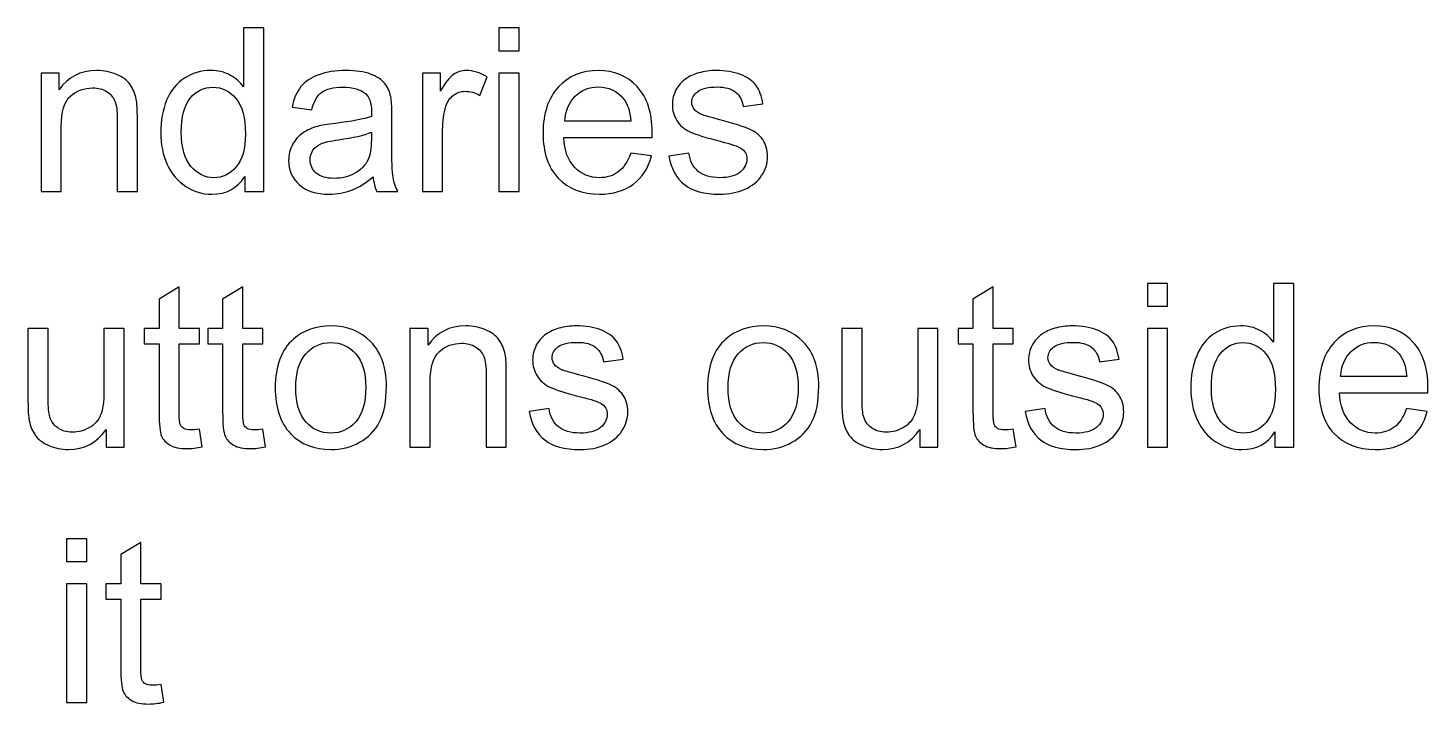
# Model space of a CAD drawing. Header units: millimetres. Extents: x 313 to 2379, y -2162 to 308.
# Drawn here: x 947.4 to 1102.9, y -1141 to -1065.9 of the extents above; entities that cross this region are included whole.
import ezdxf

# ---------------------------------------------------------------- set-up
doc = ezdxf.new("R2010")
doc.units = ezdxf.units.MM
doc.header["$MEASUREMENT"] = 0
doc.layers.add('Layer 1', color=7, linetype='Continuous')

msp = doc.modelspace()

# ---------------------------------------------------------------- linework, layer by layer
at = {"layer": 'Layer 1', "color": 250}
for points, knots in [([(971.5193, -1084.0778), (971.5193, -1084.0778), (971.5193, -1082.4056), (971.5193, -1082.4056), (970.6853, -1083.7053), (969.4577, -1084.3572), (967.8363, -1084.3572), (966.7864, -1084.3572), (965.8212, -1084.0693), (964.9449, -1083.4894), (964.0644, -1082.9136), (963.3828, -1082.1051), (962.896, -1081.0721), (962.4134, -1080.035), (962.1721, -1078.8454), (962.1721, -1077.4992), (962.1721, -1076.1869), (962.3922, -1074.9973), (962.8283, -1073.9263), (963.2685, -1072.8595), (963.9247, -1072.0382), (964.801, -1071.4709), (965.6731, -1070.8994), (966.6552, -1070.6158), (967.7347, -1070.6158), (968.5306, -1070.6158), (969.2375, -1070.7851), (969.8556, -1071.1196), (970.4737, -1071.454), (970.9774, -1071.8943), (971.3669, -1072.4319), (971.3669, -1072.4319), (971.3669, -1065.8914), (971.3669, -1065.8914), (971.3669, -1065.8914), (973.6021, -1065.8914), (973.6021, -1065.8914), (973.6021, -1065.8914), (973.6021, -1084.0778), (973.6021, -1084.0778), (973.6021, -1084.0778), (971.5193, -1084.0778), (971.5193, -1084.0778)], [0, 0, 0, 0, 0.07142857, 0.07142857, 0.07142857, 0.14285714, 0.14285714, 0.14285714, 0.21428571, 0.21428571, 0.21428571, 0.28571429, 0.28571429, 0.28571429, 0.35714286, 0.35714286, 0.35714286, 0.42857143, 0.42857143, 0.42857143, 0.5, 0.5, 0.5, 0.57142857, 0.57142857, 0.57142857, 0.64285714, 0.64285714, 0.64285714, 0.71428571, 0.71428571, 0.71428571, 0.78571429, 0.78571429, 0.78571429, 0.85714286, 0.85714286, 0.85714286, 0.92857143, 0.92857143, 0.92857143, 1, 1, 1, 1]), ([(999.7217, -1068.4314), (999.7217, -1068.4314), (999.7217, -1065.8914), (999.7217, -1065.8914), (999.7217, -1065.8914), (1001.9569, -1065.8914), (1001.9569, -1065.8914), (1001.9569, -1065.8914), (1001.9569, -1068.4314), (1001.9569, -1068.4314), (1001.9569, -1068.4314), (999.7217, -1068.4314), (999.7217, -1068.4314)], [0, 0, 0, 0, 0.25, 0.25, 0.25, 0.5, 0.5, 0.5, 0.75, 0.75, 0.75, 1, 1, 1, 1]), ([(948.8837, -1084.0778), (948.8837, -1084.0778), (948.8837, -1070.8952), (948.8837, -1070.8952), (948.8837, -1070.8952), (950.8903, -1070.8952), (950.8903, -1070.8952), (950.8903, -1070.8952), (950.8903, -1072.7663), (950.8903, -1072.7663), (951.8555, -1071.3312), (953.2525, -1070.6158), (955.0771, -1070.6158), (955.8729, -1070.6158), (956.6011, -1070.7597), (957.2657, -1071.0434), (957.9303, -1071.327), (958.4299, -1071.7038), (958.7601, -1072.1652), (959.0903, -1072.6266), (959.3231, -1073.177), (959.4543, -1073.812), (959.5348, -1074.2268), (959.5771, -1074.9507), (959.5771, -1075.9837), (959.5771, -1075.9837), (959.5771, -1084.0778), (959.5771, -1084.0778), (959.5771, -1084.0778), (957.3419, -1084.0778), (957.3419, -1084.0778), (957.3419, -1084.0778), (957.3419, -1076.0683), (957.3419, -1076.0683), (957.3419, -1075.1582), (957.2572, -1074.4766), (957.0837, -1074.0279), (956.9101, -1073.5791), (956.6011, -1073.2193), (956.1608, -1072.9484), (955.7205, -1072.6817), (955.1998, -1072.5462), (954.6072, -1072.5462), (953.6589, -1072.5462), (952.8419, -1072.8468), (952.1518, -1073.4521), (951.4618, -1074.0533), (951.1189, -1075.2005), (951.1189, -1076.8854), (951.1189, -1076.8854), (951.1189, -1084.0778), (951.1189, -1084.0778), (951.1189, -1084.0778), (948.8837, -1084.0778), (948.8837, -1084.0778)], [0, 0, 0, 0, 0.05555556, 0.05555556, 0.05555556, 0.11111111, 0.11111111, 0.11111111, 0.16666667, 0.16666667, 0.16666667, 0.22222222, 0.22222222, 0.22222222, 0.27777778, 0.27777778, 0.27777778, 0.33333333, 0.33333333, 0.33333333, 0.38888889, 0.38888889, 0.38888889, 0.44444444, 0.44444444, 0.44444444, 0.5, 0.5, 0.5, 0.55555556, 0.55555556, 0.55555556, 0.61111111, 0.61111111, 0.61111111, 0.66666667, 0.66666667, 0.66666667, 0.72222222, 0.72222222, 0.72222222, 0.77777778, 0.77777778, 0.77777778, 0.83333333, 0.83333333, 0.83333333, 0.88888889, 0.88888889, 0.88888889, 0.94444444, 0.94444444, 0.94444444, 1, 1, 1, 1]), ([(985.7475, -1082.4268), (984.9178, -1083.1338), (984.1177, -1083.6291), (983.3514, -1083.9212), (982.5852, -1084.2133), (981.7639, -1084.3572), (980.8834, -1084.3572), (979.4356, -1084.3572), (978.3222, -1084.0058), (977.5433, -1083.2989), (976.7644, -1082.5961), (976.3749, -1081.6944), (976.3749, -1080.598), (976.3749, -1079.9545), (976.5231, -1079.3661), (976.8152, -1078.8327), (977.1115, -1078.2993), (977.4967, -1077.876), (977.9709, -1077.5542), (978.4492, -1077.2325), (978.9826, -1076.987), (979.5795, -1076.8219), (980.0198, -1076.7076), (980.6844, -1076.5975), (981.5692, -1076.4874), (983.3726, -1076.2758), (984.7061, -1076.0175), (985.557, -1075.7212), (985.5655, -1075.4164), (985.5697, -1075.2217), (985.5697, -1075.1412), (985.5697, -1074.2353), (985.358, -1073.5961), (984.9347, -1073.2235), (984.3632, -1072.7198), (983.5123, -1072.47), (982.3862, -1072.47), (981.3321, -1072.47), (980.5532, -1072.6563), (980.0537, -1073.0246), (979.5499, -1073.3929), (979.1816, -1074.0448), (978.9403, -1074.9846), (978.9403, -1074.9846), (976.7559, -1074.6798), (976.7559, -1074.6798), (976.9549, -1073.7442), (977.2808, -1072.9865), (977.738, -1072.4107), (978.1952, -1071.835), (978.8556, -1071.3947), (979.7192, -1071.0815), (980.5786, -1070.7724), (981.5819, -1070.6158), (982.7164, -1070.6158), (983.8425, -1070.6158), (984.7611, -1070.747), (985.4681, -1071.0137), (986.1708, -1071.2804), (986.6915, -1071.6106), (987.0217, -1072.0128), (987.3519, -1072.415), (987.5848, -1072.923), (987.7202, -1073.5368), (987.7922, -1073.9178), (987.8303, -1074.6036), (987.8303, -1075.59), (987.8303, -1075.59), (987.8303, -1078.5533), (987.8303, -1078.5533), (987.8303, -1080.6234), (987.8769, -1081.9315), (987.97, -1082.4861), (988.0589, -1083.0406), (988.2452, -1083.5698), (988.5161, -1084.0778), (988.5161, -1084.0778), (986.1793, -1084.0778), (986.1793, -1084.0778), (985.9549, -1083.6079), (985.811, -1083.0576), (985.7475, -1082.4268)], [0, 0, 0, 0, 0.03703704, 0.03703704, 0.03703704, 0.07407407, 0.07407407, 0.07407407, 0.11111111, 0.11111111, 0.11111111, 0.14814815, 0.14814815, 0.14814815, 0.18518519, 0.18518519, 0.18518519, 0.22222222, 0.22222222, 0.22222222, 0.25925926, 0.25925926, 0.25925926, 0.2962963, 0.2962963, 0.2962963, 0.33333333, 0.33333333, 0.33333333, 0.37037037, 0.37037037, 0.37037037, 0.40740741, 0.40740741, 0.40740741, 0.44444444, 0.44444444, 0.44444444, 0.48148148, 0.48148148, 0.48148148, 0.51851852, 0.51851852, 0.51851852, 0.55555556, 0.55555556, 0.55555556, 0.59259259, 0.59259259, 0.59259259, 0.62962963, 0.62962963, 0.62962963, 0.66666667, 0.66666667, 0.66666667, 0.7037037, 0.7037037, 0.7037037, 0.74074074, 0.74074074, 0.74074074, 0.77777778, 0.77777778, 0.77777778, 0.81481481, 0.81481481, 0.81481481, 0.85185185, 0.85185185, 0.85185185, 0.88888889, 0.88888889, 0.88888889, 0.92592593, 0.92592593, 0.92592593, 0.96296296, 0.96296296, 0.96296296, 1, 1, 1, 1]), ([(991.2381, -1084.0778), (991.2381, -1084.0778), (991.2381, -1070.8952), (991.2381, -1070.8952), (991.2381, -1070.8952), (993.2447, -1070.8952), (993.2447, -1070.8952), (993.2447, -1070.8952), (993.2447, -1072.9145), (993.2447, -1072.9145), (993.7569, -1071.9789), (994.2311, -1071.3609), (994.6671, -1071.0645), (995.1031, -1070.764), (995.5815, -1070.6158), (996.1022, -1070.6158), (996.8557, -1070.6158), (997.622, -1070.8529), (998.4009, -1071.3228), (998.4009, -1071.3228), (997.605, -1073.3844), (997.605, -1073.3844), (997.0632, -1073.0796), (996.5213, -1072.9272), (995.9794, -1072.9272), (995.4926, -1072.9272), (995.0566, -1073.0754), (994.6713, -1073.3675), (994.2861, -1073.6596), (994.0109, -1074.066), (993.8458, -1074.5867), (993.5961, -1075.3783), (993.4733, -1076.2461), (993.4733, -1077.1902), (993.4733, -1077.1902), (993.4733, -1084.0778), (993.4733, -1084.0778), (993.4733, -1084.0778), (991.2381, -1084.0778), (991.2381, -1084.0778)], [0, 0, 0, 0, 0.07692308, 0.07692308, 0.07692308, 0.15384615, 0.15384615, 0.15384615, 0.23076923, 0.23076923, 0.23076923, 0.30769231, 0.30769231, 0.30769231, 0.38461538, 0.38461538, 0.38461538, 0.46153846, 0.46153846, 0.46153846, 0.53846154, 0.53846154, 0.53846154, 0.61538462, 0.61538462, 0.61538462, 0.69230769, 0.69230769, 0.69230769, 0.76923077, 0.76923077, 0.76923077, 0.84615385, 0.84615385, 0.84615385, 0.92307692, 0.92307692, 0.92307692, 1, 1, 1, 1]), ([(999.7217, -1084.0778), (999.7217, -1084.0778), (999.7217, -1070.8952), (999.7217, -1070.8952), (999.7217, -1070.8952), (1001.9569, -1070.8952), (1001.9569, -1070.8952), (1001.9569, -1070.8952), (1001.9569, -1084.0778), (1001.9569, -1084.0778), (1001.9569, -1084.0778), (999.7217, -1084.0778), (999.7217, -1084.0778)], [0, 0, 0, 0, 0.25, 0.25, 0.25, 0.5, 0.5, 0.5, 0.75, 0.75, 0.75, 1, 1, 1, 1]), ([(1014.3563, -1079.8106), (1014.3563, -1079.8106), (1016.6677, -1080.1154), (1016.6677, -1080.1154), (1016.3079, -1081.4574), (1015.6348, -1082.503), (1014.6526, -1083.2438), (1013.6705, -1083.9847), (1012.4174, -1084.3572), (1010.8892, -1084.3572), (1008.9673, -1084.3572), (1007.4433, -1083.7645), (1006.3172, -1082.5792), (1005.1911, -1081.3981), (1004.6281, -1079.7344), (1004.6281, -1077.5966), (1004.6281, -1075.3868), (1005.1954, -1073.668), (1006.3341, -1072.4488), (1007.4729, -1071.2254), (1008.9503, -1070.6158), (1010.7664, -1070.6158), (1012.5233, -1070.6158), (1013.9584, -1071.2127), (1015.0717, -1072.4107), (1016.1851, -1073.6088), (1016.7439, -1075.2936), (1016.7439, -1077.4653), (1016.7439, -1077.5966), (1016.7397, -1077.7955), (1016.7312, -1078.058), (1016.7312, -1078.058), (1006.9141, -1078.058), (1006.9141, -1078.058), (1006.9988, -1079.5016), (1007.4052, -1080.6107), (1008.1418, -1081.3769), (1008.8741, -1082.1432), (1009.7928, -1082.5284), (1010.8892, -1082.5284), (1011.7062, -1082.5284), (1012.4047, -1082.3125), (1012.9805, -1081.8807), (1013.5604, -1081.4489), (1014.0176, -1080.7589), (1014.3563, -1079.8106)], [0, 0, 0, 0, 0.06666667, 0.06666667, 0.06666667, 0.13333333, 0.13333333, 0.13333333, 0.2, 0.2, 0.2, 0.26666667, 0.26666667, 0.26666667, 0.33333333, 0.33333333, 0.33333333, 0.4, 0.4, 0.4, 0.46666667, 0.46666667, 0.46666667, 0.53333333, 0.53333333, 0.53333333, 0.6, 0.6, 0.6, 0.66666667, 0.66666667, 0.66666667, 0.73333333, 0.73333333, 0.73333333, 0.8, 0.8, 0.8, 0.86666667, 0.86666667, 0.86666667, 0.93333333, 0.93333333, 0.93333333, 1, 1, 1, 1]), ([(1018.6023, -1080.1408), (1018.6023, -1080.1408), (1020.8121, -1079.7852), (1020.8121, -1079.7852), (1020.9349, -1080.67), (1021.282, -1081.3473), (1021.8493, -1081.8214), (1022.4165, -1082.2913), (1023.2124, -1082.5284), (1024.2284, -1082.5284), (1025.2571, -1082.5284), (1026.0191, -1082.321), (1026.5186, -1081.9019), (1027.0139, -1081.487), (1027.2637, -1080.9959), (1027.2637, -1080.4329), (1027.2637, -1079.9291), (1027.0393, -1079.5312), (1026.5948, -1079.2433), (1026.2816, -1079.0444), (1025.5196, -1078.7946), (1024.3088, -1078.4856), (1022.6748, -1078.0749), (1021.5445, -1077.7193), (1020.9095, -1077.4188), (1020.2787, -1077.114), (1019.8003, -1076.6991), (1019.4744, -1076.1657), (1019.1484, -1075.6365), (1018.9833, -1075.0481), (1018.9833, -1074.4046), (1018.9833, -1073.8162), (1019.1188, -1073.2743), (1019.3855, -1072.7748), (1019.6564, -1072.2753), (1020.0205, -1071.8604), (1020.4819, -1071.5302), (1020.829, -1071.2762), (1021.3032, -1071.0603), (1021.9001, -1070.8825), (1022.5012, -1070.7047), (1023.1404, -1070.6158), (1023.8262, -1070.6158), (1024.8592, -1070.6158), (1025.7651, -1070.764), (1026.544, -1071.0645), (1027.3272, -1071.3609), (1027.9029, -1071.7673), (1028.2755, -1072.2753), (1028.6438, -1072.7875), (1028.902, -1073.4691), (1029.0417, -1074.3242), (1029.0417, -1074.3242), (1026.8573, -1074.629), (1026.8573, -1074.629), (1026.7599, -1073.9432), (1026.4721, -1073.4056), (1025.9979, -1073.0203), (1025.5238, -1072.6351), (1024.8549, -1072.4446), (1023.9871, -1072.4446), (1022.9669, -1072.4446), (1022.2345, -1072.6139), (1021.7985, -1072.9526), (1021.3624, -1073.2913), (1021.1423, -1073.6892), (1021.1423, -1074.1422), (1021.1423, -1074.43), (1021.2312, -1074.6925), (1021.4132, -1074.9253), (1021.5953, -1075.1624), (1021.8789, -1075.3614), (1022.2684, -1075.518), (1022.4927, -1075.6027), (1023.1447, -1075.7932), (1024.2369, -1076.0895), (1025.8117, -1076.5086), (1026.9123, -1076.8557), (1027.5389, -1077.1224), (1028.1654, -1077.3891), (1028.6565, -1077.7828), (1029.0121, -1078.2908), (1029.3719, -1078.8031), (1029.5497, -1079.4381), (1029.5497, -1080.2001), (1029.5497, -1080.9409), (1029.3338, -1081.6394), (1028.8978, -1082.2956), (1028.4617, -1082.9517), (1027.8352, -1083.4597), (1027.0182, -1083.8196), (1026.1969, -1084.1794), (1025.2698, -1084.3572), (1024.2369, -1084.3572), (1022.5266, -1084.3572), (1021.2185, -1084.0016), (1020.321, -1083.2946), (1019.4236, -1082.5834), (1018.8521, -1081.5336), (1018.6023, -1080.1408)], [0, 0, 0, 0, 0.03030303, 0.03030303, 0.03030303, 0.06060606, 0.06060606, 0.06060606, 0.09090909, 0.09090909, 0.09090909, 0.12121212, 0.12121212, 0.12121212, 0.15151515, 0.15151515, 0.15151515, 0.18181818, 0.18181818, 0.18181818, 0.21212121, 0.21212121, 0.21212121, 0.24242424, 0.24242424, 0.24242424, 0.27272727, 0.27272727, 0.27272727, 0.3030303, 0.3030303, 0.3030303, 0.33333333, 0.33333333, 0.33333333, 0.36363636, 0.36363636, 0.36363636, 0.39393939, 0.39393939, 0.39393939, 0.42424242, 0.42424242, 0.42424242, 0.45454545, 0.45454545, 0.45454545, 0.48484848, 0.48484848, 0.48484848, 0.51515152, 0.51515152, 0.51515152, 0.54545455, 0.54545455, 0.54545455, 0.57575758, 0.57575758, 0.57575758, 0.60606061, 0.60606061, 0.60606061, 0.63636364, 0.63636364, 0.63636364, 0.66666667, 0.66666667, 0.66666667, 0.6969697, 0.6969697, 0.6969697, 0.72727273, 0.72727273, 0.72727273, 0.75757576, 0.75757576, 0.75757576, 0.78787879, 0.78787879, 0.78787879, 0.81818182, 0.81818182, 0.81818182, 0.84848485, 0.84848485, 0.84848485, 0.87878788, 0.87878788, 0.87878788, 0.90909091, 0.90909091, 0.90909091, 0.93939394, 0.93939394, 0.93939394, 0.96969697, 0.96969697, 0.96969697, 1, 1, 1, 1]), ([(964.4581, -1077.5034), (964.4581, -1079.1883), (964.8137, -1080.4456), (965.5291, -1081.2796), (966.2403, -1082.1135), (967.0828, -1082.5284), (968.0522, -1082.5284), (969.0301, -1082.5284), (969.8598, -1082.1305), (970.5456, -1081.3346), (971.2272, -1080.5387), (971.5701, -1079.3238), (971.5701, -1077.6897), (971.5701, -1075.8948), (971.223, -1074.574), (970.5245, -1073.7315), (969.8302, -1072.8891), (968.9708, -1072.47), (967.9506, -1072.47), (966.9558, -1072.47), (966.126, -1072.8722), (965.4572, -1073.6807), (964.7925, -1074.4893), (964.4581, -1075.7635), (964.4581, -1077.5034)], [0, 0, 0, 0, 0.125, 0.125, 0.125, 0.25, 0.25, 0.25, 0.375, 0.375, 0.375, 0.5, 0.5, 0.5, 0.625, 0.625, 0.625, 0.75, 0.75, 0.75, 0.875, 0.875, 0.875, 1, 1, 1, 1]), ([(1007.0411, -1076.2292), (1007.0411, -1076.2292), (1014.3817, -1076.2292), (1014.3817, -1076.2292), (1014.2843, -1075.1201), (1014.0007, -1074.2903), (1013.5393, -1073.7358), (1012.8323, -1072.8764), (1011.9094, -1072.4446), (1010.7791, -1072.4446), (1009.7547, -1072.4446), (1008.8953, -1072.7875), (1008.1968, -1073.4733), (1007.5025, -1074.1591), (1007.1173, -1075.0777), (1007.0411, -1076.2292)], [0, 0, 0, 0, 0.2, 0.2, 0.2, 0.4, 0.4, 0.4, 0.6, 0.6, 0.6, 0.8, 0.8, 0.8, 1, 1, 1, 1]), ([(985.5697, -1077.4738), (984.7569, -1077.804), (983.5377, -1078.0834), (981.9121, -1078.312), (980.9892, -1078.4432), (980.3373, -1078.5914), (979.9563, -1078.7565), (979.5753, -1078.9216), (979.2832, -1079.1629), (979.0758, -1079.4762), (978.8683, -1079.7937), (978.7625, -1080.145), (978.7625, -1080.5345), (978.7625, -1081.1229), (978.9869, -1081.6182), (979.4398, -1082.0119), (979.8928, -1082.4056), (980.5532, -1082.6046), (981.421, -1082.6046), (982.2804, -1082.6046), (983.0466, -1082.4183), (983.7197, -1082.0416), (984.3886, -1081.669), (984.8839, -1081.1568), (985.1972, -1080.5091), (985.4385, -1080.0053), (985.557, -1079.2645), (985.557, -1078.2866), (985.557, -1078.2866), (985.5697, -1077.4738), (985.5697, -1077.4738)], [0, 0, 0, 0, 0.1, 0.1, 0.1, 0.2, 0.2, 0.2, 0.3, 0.3, 0.3, 0.4, 0.4, 0.4, 0.5, 0.5, 0.5, 0.6, 0.6, 0.6, 0.7, 0.7, 0.7, 0.8, 0.8, 0.8, 0.9, 0.9, 0.9, 1, 1, 1, 1]), ([(1071.7435, -1096.8075), (1071.7435, -1096.8075), (1071.7435, -1094.2675), (1071.7435, -1094.2675), (1071.7435, -1094.2675), (1073.9787, -1094.2675), (1073.9787, -1094.2675), (1073.9787, -1094.2675), (1073.9787, -1096.8075), (1073.9787, -1096.8075), (1073.9787, -1096.8075), (1071.7435, -1096.8075), (1071.7435, -1096.8075)], [0, 0, 0, 0, 0.25, 0.25, 0.25, 0.5, 0.5, 0.5, 0.75, 0.75, 0.75, 1, 1, 1, 1]), ([(1085.8955, -1112.4539), (1085.8955, -1112.4539), (1085.8955, -1110.7817), (1085.8955, -1110.7817), (1085.0615, -1112.0814), (1083.8339, -1112.7333), (1082.2125, -1112.7333), (1081.1626, -1112.7333), (1080.1974, -1112.4454), (1079.3211, -1111.8655), (1078.4406, -1111.2897), (1077.759, -1110.4812), (1077.2722, -1109.4482), (1076.7896, -1108.4111), (1076.5483, -1107.2215), (1076.5483, -1105.8753), (1076.5483, -1104.563), (1076.7684, -1103.3734), (1077.2045, -1102.3024), (1077.6447, -1101.2356), (1078.3009, -1100.4143), (1079.1772, -1099.847), (1080.0493, -1099.2755), (1081.0314, -1098.9919), (1082.1109, -1098.9919), (1082.9068, -1098.9919), (1083.6137, -1099.1612), (1084.2318, -1099.4957), (1084.8499, -1099.8301), (1085.3536, -1100.2704), (1085.7431, -1100.808), (1085.7431, -1100.808), (1085.7431, -1094.2675), (1085.7431, -1094.2675), (1085.7431, -1094.2675), (1087.9783, -1094.2675), (1087.9783, -1094.2675), (1087.9783, -1094.2675), (1087.9783, -1112.4539), (1087.9783, -1112.4539), (1087.9783, -1112.4539), (1085.8955, -1112.4539), (1085.8955, -1112.4539)], [0, 0, 0, 0, 0.07142857, 0.07142857, 0.07142857, 0.14285714, 0.14285714, 0.14285714, 0.21428571, 0.21428571, 0.21428571, 0.28571429, 0.28571429, 0.28571429, 0.35714286, 0.35714286, 0.35714286, 0.42857143, 0.42857143, 0.42857143, 0.5, 0.5, 0.5, 0.57142857, 0.57142857, 0.57142857, 0.64285714, 0.64285714, 0.64285714, 0.71428571, 0.71428571, 0.71428571, 0.78571429, 0.78571429, 0.78571429, 0.85714286, 0.85714286, 0.85714286, 0.92857143, 0.92857143, 0.92857143, 1, 1, 1, 1]), ([(966.4605, -1110.46), (966.4605, -1110.46), (966.7653, -1112.4327), (966.7653, -1112.4327), (966.1388, -1112.564), (965.5757, -1112.6317), (965.0847, -1112.6317), (964.2761, -1112.6317), (963.6496, -1112.5047), (963.2008, -1112.2465), (962.7563, -1111.9882), (962.4431, -1111.6538), (962.261, -1111.2347), (962.079, -1110.8156), (961.9901, -1109.9351), (961.9901, -1108.5931), (961.9901, -1108.5931), (961.9901, -1100.9985), (961.9901, -1100.9985), (961.9901, -1100.9985), (960.3391, -1100.9985), (960.3391, -1100.9985), (960.3391, -1100.9985), (960.3391, -1099.2713), (960.3391, -1099.2713), (960.3391, -1099.2713), (961.9901, -1099.2713), (961.9901, -1099.2713), (961.9901, -1099.2713), (961.9901, -1096.0116), (961.9901, -1096.0116), (961.9901, -1096.0116), (964.2253, -1094.6697), (964.2253, -1094.6697), (964.2253, -1094.6697), (964.2253, -1099.2713), (964.2253, -1099.2713), (964.2253, -1099.2713), (966.4605, -1099.2713), (966.4605, -1099.2713), (966.4605, -1099.2713), (966.4605, -1100.9985), (966.4605, -1100.9985), (966.4605, -1100.9985), (964.2253, -1100.9985), (964.2253, -1100.9985), (964.2253, -1100.9985), (964.2253, -1108.7201), (964.2253, -1108.7201), (964.2253, -1109.3593), (964.2634, -1109.77), (964.3438, -1109.952), (964.42, -1110.134), (964.547, -1110.278), (964.7248, -1110.388), (964.9026, -1110.4939), (965.1566, -1110.5489), (965.4868, -1110.5489), (965.7324, -1110.5489), (966.0583, -1110.5193), (966.4605, -1110.46)], [0, 0, 0, 0, 0.05, 0.05, 0.05, 0.1, 0.1, 0.1, 0.15, 0.15, 0.15, 0.2, 0.2, 0.2, 0.25, 0.25, 0.25, 0.3, 0.3, 0.3, 0.35, 0.35, 0.35, 0.4, 0.4, 0.4, 0.45, 0.45, 0.45, 0.5, 0.5, 0.5, 0.55, 0.55, 0.55, 0.6, 0.6, 0.6, 0.65, 0.65, 0.65, 0.7, 0.7, 0.7, 0.75, 0.75, 0.75, 0.8, 0.8, 0.8, 0.85, 0.85, 0.85, 0.9, 0.9, 0.9, 0.95, 0.95, 0.95, 1, 1, 1, 1]), ([(973.5175, -1110.46), (973.5175, -1110.46), (973.8223, -1112.4327), (973.8223, -1112.4327), (973.1958, -1112.564), (972.6327, -1112.6317), (972.1417, -1112.6317), (971.3331, -1112.6317), (970.7066, -1112.5047), (970.2578, -1112.2465), (969.8133, -1111.9882), (969.5001, -1111.6538), (969.318, -1111.2347), (969.136, -1110.8156), (969.0471, -1109.9351), (969.0471, -1108.5931), (969.0471, -1108.5931), (969.0471, -1100.9985), (969.0471, -1100.9985), (969.0471, -1100.9985), (967.3961, -1100.9985), (967.3961, -1100.9985), (967.3961, -1100.9985), (967.3961, -1099.2713), (967.3961, -1099.2713), (967.3961, -1099.2713), (969.0471, -1099.2713), (969.0471, -1099.2713), (969.0471, -1099.2713), (969.0471, -1096.0116), (969.0471, -1096.0116), (969.0471, -1096.0116), (971.2823, -1094.6697), (971.2823, -1094.6697), (971.2823, -1094.6697), (971.2823, -1099.2713), (971.2823, -1099.2713), (971.2823, -1099.2713), (973.5175, -1099.2713), (973.5175, -1099.2713), (973.5175, -1099.2713), (973.5175, -1100.9985), (973.5175, -1100.9985), (973.5175, -1100.9985), (971.2823, -1100.9985), (971.2823, -1100.9985), (971.2823, -1100.9985), (971.2823, -1108.7201), (971.2823, -1108.7201), (971.2823, -1109.3593), (971.3204, -1109.77), (971.4008, -1109.952), (971.477, -1110.134), (971.604, -1110.278), (971.7818, -1110.388), (971.9596, -1110.4939), (972.2136, -1110.5489), (972.5438, -1110.5489), (972.7894, -1110.5489), (973.1153, -1110.5193), (973.5175, -1110.46)], [0, 0, 0, 0, 0.05, 0.05, 0.05, 0.1, 0.1, 0.1, 0.15, 0.15, 0.15, 0.2, 0.2, 0.2, 0.25, 0.25, 0.25, 0.3, 0.3, 0.3, 0.35, 0.35, 0.35, 0.4, 0.4, 0.4, 0.45, 0.45, 0.45, 0.5, 0.5, 0.5, 0.55, 0.55, 0.55, 0.6, 0.6, 0.6, 0.65, 0.65, 0.65, 0.7, 0.7, 0.7, 0.75, 0.75, 0.75, 0.8, 0.8, 0.8, 0.85, 0.85, 0.85, 0.9, 0.9, 0.9, 0.95, 0.95, 0.95, 1, 1, 1, 1]), ([(1056.8379, -1110.46), (1056.8379, -1110.46), (1057.1427, -1112.4327), (1057.1427, -1112.4327), (1056.5162, -1112.564), (1055.9531, -1112.6317), (1055.4621, -1112.6317), (1054.6535, -1112.6317), (1054.027, -1112.5047), (1053.5782, -1112.2465), (1053.1337, -1111.9882), (1052.8205, -1111.6538), (1052.6384, -1111.2347), (1052.4564, -1110.8156), (1052.3675, -1109.9351), (1052.3675, -1108.5931), (1052.3675, -1108.5931), (1052.3675, -1100.9985), (1052.3675, -1100.9985), (1052.3675, -1100.9985), (1050.7165, -1100.9985), (1050.7165, -1100.9985), (1050.7165, -1100.9985), (1050.7165, -1099.2713), (1050.7165, -1099.2713), (1050.7165, -1099.2713), (1052.3675, -1099.2713), (1052.3675, -1099.2713), (1052.3675, -1099.2713), (1052.3675, -1096.0116), (1052.3675, -1096.0116), (1052.3675, -1096.0116), (1054.6027, -1094.6697), (1054.6027, -1094.6697), (1054.6027, -1094.6697), (1054.6027, -1099.2713), (1054.6027, -1099.2713), (1054.6027, -1099.2713), (1056.8379, -1099.2713), (1056.8379, -1099.2713), (1056.8379, -1099.2713), (1056.8379, -1100.9985), (1056.8379, -1100.9985), (1056.8379, -1100.9985), (1054.6027, -1100.9985), (1054.6027, -1100.9985), (1054.6027, -1100.9985), (1054.6027, -1108.7201), (1054.6027, -1108.7201), (1054.6027, -1109.3593), (1054.6408, -1109.77), (1054.7212, -1109.952), (1054.7974, -1110.134), (1054.9244, -1110.278), (1055.1022, -1110.388), (1055.28, -1110.4939), (1055.534, -1110.5489), (1055.8642, -1110.5489), (1056.1098, -1110.5489), (1056.4357, -1110.5193), (1056.8379, -1110.46)], [0, 0, 0, 0, 0.05, 0.05, 0.05, 0.1, 0.1, 0.1, 0.15, 0.15, 0.15, 0.2, 0.2, 0.2, 0.25, 0.25, 0.25, 0.3, 0.3, 0.3, 0.35, 0.35, 0.35, 0.4, 0.4, 0.4, 0.45, 0.45, 0.45, 0.5, 0.5, 0.5, 0.55, 0.55, 0.55, 0.6, 0.6, 0.6, 0.65, 0.65, 0.65, 0.7, 0.7, 0.7, 0.75, 0.75, 0.75, 0.8, 0.8, 0.8, 0.85, 0.85, 0.85, 0.9, 0.9, 0.9, 0.95, 0.95, 0.95, 1, 1, 1, 1]), ([(974.8849, -1105.8626), (974.8849, -1103.4284), (975.5622, -1101.625), (976.9211, -1100.4524), (978.0514, -1099.4787), (979.4357, -1098.9919), (981.0656, -1098.9919), (982.8732, -1098.9919), (984.3549, -1099.5846), (985.5063, -1100.7699), (986.6536, -1101.951), (987.2293, -1103.5893), (987.2293, -1105.6763), (987.2293, -1107.3697), (986.9753, -1108.6989), (986.4673, -1109.6684), (985.9593, -1110.6378), (985.2185, -1111.3913), (984.2448, -1111.929), (983.2754, -1112.4666), (982.2128, -1112.7333), (981.0656, -1112.7333), (979.2198, -1112.7333), (977.7297, -1112.1449), (976.5909, -1110.9638), (975.4522, -1109.7827), (974.8849, -1108.0809), (974.8849, -1105.8626)], [0, 0, 0, 0, 0.11111111, 0.11111111, 0.11111111, 0.22222222, 0.22222222, 0.22222222, 0.33333333, 0.33333333, 0.33333333, 0.44444444, 0.44444444, 0.44444444, 0.55555556, 0.55555556, 0.55555556, 0.66666667, 0.66666667, 0.66666667, 0.77777778, 0.77777778, 0.77777778, 0.88888889, 0.88888889, 0.88888889, 1, 1, 1, 1]), ([(989.8497, -1112.4539), (989.8497, -1112.4539), (989.8497, -1099.2713), (989.8497, -1099.2713), (989.8497, -1099.2713), (991.8563, -1099.2713), (991.8563, -1099.2713), (991.8563, -1099.2713), (991.8563, -1101.1424), (991.8563, -1101.1424), (992.8215, -1099.7073), (994.2185, -1098.9919), (996.0431, -1098.9919), (996.8389, -1098.9919), (997.5671, -1099.1358), (998.2317, -1099.4195), (998.8963, -1099.7031), (999.3959, -1100.0799), (999.7261, -1100.5413), (1000.0563, -1101.0027), (1000.2891, -1101.5531), (1000.4203, -1102.1881), (1000.5008, -1102.6029), (1000.5431, -1103.3268), (1000.5431, -1104.3598), (1000.5431, -1104.3598), (1000.5431, -1112.4539), (1000.5431, -1112.4539), (1000.5431, -1112.4539), (998.3079, -1112.4539), (998.3079, -1112.4539), (998.3079, -1112.4539), (998.3079, -1104.4444), (998.3079, -1104.4444), (998.3079, -1103.5343), (998.2232, -1102.8527), (998.0497, -1102.404), (997.8761, -1101.9552), (997.5671, -1101.5954), (997.1268, -1101.3245), (996.6865, -1101.0578), (996.1658, -1100.9223), (995.5732, -1100.9223), (994.6249, -1100.9223), (993.8079, -1101.2229), (993.1178, -1101.8282), (992.4278, -1102.4294), (992.0849, -1103.5766), (992.0849, -1105.2615), (992.0849, -1105.2615), (992.0849, -1112.4539), (992.0849, -1112.4539), (992.0849, -1112.4539), (989.8497, -1112.4539), (989.8497, -1112.4539)], [0, 0, 0, 0, 0.05555556, 0.05555556, 0.05555556, 0.11111111, 0.11111111, 0.11111111, 0.16666667, 0.16666667, 0.16666667, 0.22222222, 0.22222222, 0.22222222, 0.27777778, 0.27777778, 0.27777778, 0.33333333, 0.33333333, 0.33333333, 0.38888889, 0.38888889, 0.38888889, 0.44444444, 0.44444444, 0.44444444, 0.5, 0.5, 0.5, 0.55555556, 0.55555556, 0.55555556, 0.61111111, 0.61111111, 0.61111111, 0.66666667, 0.66666667, 0.66666667, 0.72222222, 0.72222222, 0.72222222, 0.77777778, 0.77777778, 0.77777778, 0.83333333, 0.83333333, 0.83333333, 0.88888889, 0.88888889, 0.88888889, 0.94444444, 0.94444444, 0.94444444, 1, 1, 1, 1]), ([(1003.0873, -1108.5169), (1003.0873, -1108.5169), (1005.2971, -1108.1613), (1005.2971, -1108.1613), (1005.4199, -1109.0461), (1005.767, -1109.7234), (1006.3343, -1110.1975), (1006.9015, -1110.6674), (1007.6974, -1110.9045), (1008.7134, -1110.9045), (1009.7421, -1110.9045), (1010.5041, -1110.6971), (1011.0036, -1110.278), (1011.4989, -1109.8631), (1011.7487, -1109.372), (1011.7487, -1108.809), (1011.7487, -1108.3052), (1011.5243, -1107.9073), (1011.0798, -1107.6194), (1010.7666, -1107.4205), (1010.0046, -1107.1707), (1008.7938, -1106.8617), (1007.1598, -1106.451), (1006.0295, -1106.0954), (1005.3945, -1105.7949), (1004.7637, -1105.4901), (1004.2853, -1105.0752), (1003.9594, -1104.5418), (1003.6334, -1104.0126), (1003.4683, -1103.4242), (1003.4683, -1102.7807), (1003.4683, -1102.1923), (1003.6038, -1101.6504), (1003.8705, -1101.1509), (1004.1414, -1100.6514), (1004.5055, -1100.2365), (1004.9669, -1099.9063), (1005.314, -1099.6523), (1005.7882, -1099.4364), (1006.3851, -1099.2586), (1006.9862, -1099.0808), (1007.6254, -1098.9919), (1008.3112, -1098.9919), (1009.3442, -1098.9919), (1010.2501, -1099.1401), (1011.029, -1099.4406), (1011.8122, -1099.737), (1012.3879, -1100.1434), (1012.7605, -1100.6514), (1013.1288, -1101.1636), (1013.387, -1101.8452), (1013.5267, -1102.7003), (1013.5267, -1102.7003), (1011.3423, -1103.0051), (1011.3423, -1103.0051), (1011.2449, -1102.3193), (1010.9571, -1101.7817), (1010.4829, -1101.3964), (1010.0088, -1101.0112), (1009.3399, -1100.8207), (1008.4721, -1100.8207), (1007.4519, -1100.8207), (1006.7195, -1100.99), (1006.2835, -1101.3287), (1005.8474, -1101.6674), (1005.6273, -1102.0653), (1005.6273, -1102.5183), (1005.6273, -1102.8061), (1005.7162, -1103.0686), (1005.8982, -1103.3014), (1006.0803, -1103.5385), (1006.3639, -1103.7375), (1006.7534, -1103.8941), (1006.9777, -1103.9788), (1007.6297, -1104.1693), (1008.7219, -1104.4656), (1010.2967, -1104.8847), (1011.3973, -1105.2318), (1012.0239, -1105.4985), (1012.6504, -1105.7652), (1013.1415, -1106.1589), (1013.4971, -1106.6669), (1013.8569, -1107.1792), (1014.0347, -1107.8142), (1014.0347, -1108.5762), (1014.0347, -1109.317), (1013.8188, -1110.0155), (1013.3828, -1110.6717), (1012.9467, -1111.3278), (1012.3202, -1111.8358), (1011.5032, -1112.1957), (1010.6819, -1112.5555), (1009.7548, -1112.7333), (1008.7219, -1112.7333), (1007.0116, -1112.7333), (1005.7035, -1112.3777), (1004.806, -1111.6707), (1003.9086, -1110.9595), (1003.3371, -1109.9097), (1003.0873, -1108.5169)], [0, 0, 0, 0, 0.03030303, 0.03030303, 0.03030303, 0.06060606, 0.06060606, 0.06060606, 0.09090909, 0.09090909, 0.09090909, 0.12121212, 0.12121212, 0.12121212, 0.15151515, 0.15151515, 0.15151515, 0.18181818, 0.18181818, 0.18181818, 0.21212121, 0.21212121, 0.21212121, 0.24242424, 0.24242424, 0.24242424, 0.27272727, 0.27272727, 0.27272727, 0.3030303, 0.3030303, 0.3030303, 0.33333333, 0.33333333, 0.33333333, 0.36363636, 0.36363636, 0.36363636, 0.39393939, 0.39393939, 0.39393939, 0.42424242, 0.42424242, 0.42424242, 0.45454545, 0.45454545, 0.45454545, 0.48484848, 0.48484848, 0.48484848, 0.51515152, 0.51515152, 0.51515152, 0.54545455, 0.54545455, 0.54545455, 0.57575758, 0.57575758, 0.57575758, 0.60606061, 0.60606061, 0.60606061, 0.63636364, 0.63636364, 0.63636364, 0.66666667, 0.66666667, 0.66666667, 0.6969697, 0.6969697, 0.6969697, 0.72727273, 0.72727273, 0.72727273, 0.75757576, 0.75757576, 0.75757576, 0.78787879, 0.78787879, 0.78787879, 0.81818182, 0.81818182, 0.81818182, 0.84848485, 0.84848485, 0.84848485, 0.87878788, 0.87878788, 0.87878788, 0.90909091, 0.90909091, 0.90909091, 0.93939394, 0.93939394, 0.93939394, 0.96969697, 0.96969697, 0.96969697, 1, 1, 1, 1]), ([(1022.8951, -1105.8626), (1022.8951, -1103.4284), (1023.5724, -1101.625), (1024.9313, -1100.4524), (1026.0616, -1099.4787), (1027.4459, -1098.9919), (1029.0758, -1098.9919), (1030.8834, -1098.9919), (1032.3651, -1099.5846), (1033.5165, -1100.7699), (1034.6638, -1101.951), (1035.2395, -1103.5893), (1035.2395, -1105.6763), (1035.2395, -1107.3697), (1034.9855, -1108.6989), (1034.4775, -1109.6684), (1033.9695, -1110.6378), (1033.2287, -1111.3913), (1032.255, -1111.929), (1031.2856, -1112.4666), (1030.223, -1112.7333), (1029.0758, -1112.7333), (1027.23, -1112.7333), (1025.7399, -1112.1449), (1024.6011, -1110.9638), (1023.4624, -1109.7827), (1022.8951, -1108.0809), (1022.8951, -1105.8626)], [0, 0, 0, 0, 0.11111111, 0.11111111, 0.11111111, 0.22222222, 0.22222222, 0.22222222, 0.33333333, 0.33333333, 0.33333333, 0.44444444, 0.44444444, 0.44444444, 0.55555556, 0.55555556, 0.55555556, 0.66666667, 0.66666667, 0.66666667, 0.77777778, 0.77777778, 0.77777778, 0.88888889, 0.88888889, 0.88888889, 1, 1, 1, 1]), ([(1058.1545, -1108.5169), (1058.1545, -1108.5169), (1060.3643, -1108.1613), (1060.3643, -1108.1613), (1060.4871, -1109.0461), (1060.8342, -1109.7234), (1061.4015, -1110.1975), (1061.9687, -1110.6674), (1062.7646, -1110.9045), (1063.7806, -1110.9045), (1064.8093, -1110.9045), (1065.5713, -1110.6971), (1066.0708, -1110.278), (1066.5661, -1109.8631), (1066.8159, -1109.372), (1066.8159, -1108.809), (1066.8159, -1108.3052), (1066.5915, -1107.9073), (1066.147, -1107.6194), (1065.8338, -1107.4205), (1065.0718, -1107.1707), (1063.861, -1106.8617), (1062.227, -1106.451), (1061.0967, -1106.0954), (1060.4617, -1105.7949), (1059.8309, -1105.4901), (1059.3525, -1105.0752), (1059.0266, -1104.5418), (1058.7006, -1104.0126), (1058.5355, -1103.4242), (1058.5355, -1102.7807), (1058.5355, -1102.1923), (1058.671, -1101.6504), (1058.9377, -1101.1509), (1059.2086, -1100.6514), (1059.5727, -1100.2365), (1060.0341, -1099.9063), (1060.3812, -1099.6523), (1060.8554, -1099.4364), (1061.4523, -1099.2586), (1062.0534, -1099.0808), (1062.6926, -1098.9919), (1063.3784, -1098.9919), (1064.4114, -1098.9919), (1065.3173, -1099.1401), (1066.0962, -1099.4406), (1066.8794, -1099.737), (1067.4551, -1100.1434), (1067.8277, -1100.6514), (1068.196, -1101.1636), (1068.4542, -1101.8452), (1068.5939, -1102.7003), (1068.5939, -1102.7003), (1066.4095, -1103.0051), (1066.4095, -1103.0051), (1066.3121, -1102.3193), (1066.0243, -1101.7817), (1065.5501, -1101.3964), (1065.076, -1101.0112), (1064.4071, -1100.8207), (1063.5393, -1100.8207), (1062.5191, -1100.8207), (1061.7867, -1100.99), (1061.3507, -1101.3287), (1060.9146, -1101.6674), (1060.6945, -1102.0653), (1060.6945, -1102.5183), (1060.6945, -1102.8061), (1060.7834, -1103.0686), (1060.9654, -1103.3014), (1061.1475, -1103.5385), (1061.4311, -1103.7375), (1061.8206, -1103.8941), (1062.0449, -1103.9788), (1062.6969, -1104.1693), (1063.7891, -1104.4656), (1065.3639, -1104.8847), (1066.4645, -1105.2318), (1067.0911, -1105.4985), (1067.7176, -1105.7652), (1068.2087, -1106.1589), (1068.5643, -1106.6669), (1068.9241, -1107.1792), (1069.1019, -1107.8142), (1069.1019, -1108.5762), (1069.1019, -1109.317), (1068.886, -1110.0155), (1068.45, -1110.6717), (1068.0139, -1111.3278), (1067.3874, -1111.8358), (1066.5704, -1112.1957), (1065.7491, -1112.5555), (1064.822, -1112.7333), (1063.7891, -1112.7333), (1062.0788, -1112.7333), (1060.7707, -1112.3777), (1059.8732, -1111.6707), (1058.9758, -1110.9595), (1058.4043, -1109.9097), (1058.1545, -1108.5169)], [0, 0, 0, 0, 0.03030303, 0.03030303, 0.03030303, 0.06060606, 0.06060606, 0.06060606, 0.09090909, 0.09090909, 0.09090909, 0.12121212, 0.12121212, 0.12121212, 0.15151515, 0.15151515, 0.15151515, 0.18181818, 0.18181818, 0.18181818, 0.21212121, 0.21212121, 0.21212121, 0.24242424, 0.24242424, 0.24242424, 0.27272727, 0.27272727, 0.27272727, 0.3030303, 0.3030303, 0.3030303, 0.33333333, 0.33333333, 0.33333333, 0.36363636, 0.36363636, 0.36363636, 0.39393939, 0.39393939, 0.39393939, 0.42424242, 0.42424242, 0.42424242, 0.45454545, 0.45454545, 0.45454545, 0.48484848, 0.48484848, 0.48484848, 0.51515152, 0.51515152, 0.51515152, 0.54545455, 0.54545455, 0.54545455, 0.57575758, 0.57575758, 0.57575758, 0.60606061, 0.60606061, 0.60606061, 0.63636364, 0.63636364, 0.63636364, 0.66666667, 0.66666667, 0.66666667, 0.6969697, 0.6969697, 0.6969697, 0.72727273, 0.72727273, 0.72727273, 0.75757576, 0.75757576, 0.75757576, 0.78787879, 0.78787879, 0.78787879, 0.81818182, 0.81818182, 0.81818182, 0.84848485, 0.84848485, 0.84848485, 0.87878788, 0.87878788, 0.87878788, 0.90909091, 0.90909091, 0.90909091, 0.93939394, 0.93939394, 0.93939394, 0.96969697, 0.96969697, 0.96969697, 1, 1, 1, 1]), ([(1100.5047, -1108.1867), (1100.5047, -1108.1867), (1102.8161, -1108.4915), (1102.8161, -1108.4915), (1102.4563, -1109.8335), (1101.7832, -1110.8791), (1100.801, -1111.6199), (1099.8189, -1112.3608), (1098.5658, -1112.7333), (1097.0376, -1112.7333), (1095.1157, -1112.7333), (1093.5917, -1112.1406), (1092.4656, -1110.9553), (1091.3395, -1109.7742), (1090.7765, -1108.1105), (1090.7765, -1105.9727), (1090.7765, -1103.7629), (1091.3438, -1102.0441), (1092.4825, -1100.8249), (1093.6213, -1099.6015), (1095.0987, -1098.9919), (1096.9148, -1098.9919), (1098.6717, -1098.9919), (1100.1068, -1099.5888), (1101.2201, -1100.7868), (1102.3335, -1101.9849), (1102.8923, -1103.6697), (1102.8923, -1105.8414), (1102.8923, -1105.9727), (1102.8881, -1106.1716), (1102.8796, -1106.4341), (1102.8796, -1106.4341), (1093.0625, -1106.4341), (1093.0625, -1106.4341), (1093.1472, -1107.8777), (1093.5536, -1108.9868), (1094.2902, -1109.753), (1095.0225, -1110.5193), (1095.9412, -1110.9045), (1097.0376, -1110.9045), (1097.8546, -1110.9045), (1098.5531, -1110.6886), (1099.1289, -1110.2568), (1099.7088, -1109.825), (1100.166, -1109.135), (1100.5047, -1108.1867)], [0, 0, 0, 0, 0.06666667, 0.06666667, 0.06666667, 0.13333333, 0.13333333, 0.13333333, 0.2, 0.2, 0.2, 0.26666667, 0.26666667, 0.26666667, 0.33333333, 0.33333333, 0.33333333, 0.4, 0.4, 0.4, 0.46666667, 0.46666667, 0.46666667, 0.53333333, 0.53333333, 0.53333333, 0.6, 0.6, 0.6, 0.66666667, 0.66666667, 0.66666667, 0.73333333, 0.73333333, 0.73333333, 0.8, 0.8, 0.8, 0.86666667, 0.86666667, 0.86666667, 0.93333333, 0.93333333, 0.93333333, 1, 1, 1, 1]), ([(956.0931, -1112.4539), (956.0931, -1112.4539), (956.0931, -1110.4939), (956.0931, -1110.4939), (955.0686, -1111.9882), (953.6801, -1112.7333), (951.9233, -1112.7333), (951.1486, -1112.7333), (950.4247, -1112.5851), (949.7516, -1112.2888), (949.0785, -1111.9882), (948.5789, -1111.6157), (948.253, -1111.167), (947.927, -1110.714), (947.6984, -1110.1637), (947.5672, -1109.5117), (947.4783, -1109.0715), (947.4317, -1108.3772), (947.4317, -1107.4289), (947.4317, -1107.4289), (947.4317, -1099.2713), (947.4317, -1099.2713), (947.4317, -1099.2713), (949.6669, -1099.2713), (949.6669, -1099.2713), (949.6669, -1099.2713), (949.6669, -1106.5653), (949.6669, -1106.5653), (949.6669, -1107.7295), (949.7135, -1108.5169), (949.8024, -1108.9191), (949.9421, -1109.5075), (950.2384, -1109.9647), (950.6956, -1110.2991), (951.1486, -1110.6336), (951.7074, -1110.8029), (952.3762, -1110.8029), (953.0451, -1110.8029), (953.6716, -1110.6336), (954.2558, -1110.2907), (954.84, -1109.9478), (955.2549, -1109.4779), (955.5004, -1108.8894), (955.7417, -1108.301), (955.8645, -1107.4416), (955.8645, -1106.3198), (955.8645, -1106.3198), (955.8645, -1099.2713), (955.8645, -1099.2713), (955.8645, -1099.2713), (958.0997, -1099.2713), (958.0997, -1099.2713), (958.0997, -1099.2713), (958.0997, -1112.4539), (958.0997, -1112.4539), (958.0997, -1112.4539), (956.0931, -1112.4539), (956.0931, -1112.4539)], [0, 0, 0, 0, 0.05263158, 0.05263158, 0.05263158, 0.10526316, 0.10526316, 0.10526316, 0.15789474, 0.15789474, 0.15789474, 0.21052632, 0.21052632, 0.21052632, 0.26315789, 0.26315789, 0.26315789, 0.31578947, 0.31578947, 0.31578947, 0.36842105, 0.36842105, 0.36842105, 0.42105263, 0.42105263, 0.42105263, 0.47368421, 0.47368421, 0.47368421, 0.52631579, 0.52631579, 0.52631579, 0.57894737, 0.57894737, 0.57894737, 0.63157895, 0.63157895, 0.63157895, 0.68421053, 0.68421053, 0.68421053, 0.73684211, 0.73684211, 0.73684211, 0.78947368, 0.78947368, 0.78947368, 0.84210526, 0.84210526, 0.84210526, 0.89473684, 0.89473684, 0.89473684, 0.94736842, 0.94736842, 0.94736842, 1, 1, 1, 1]), ([(1046.4705, -1112.4539), (1046.4705, -1112.4539), (1046.4705, -1110.4939), (1046.4705, -1110.4939), (1045.446, -1111.9882), (1044.0575, -1112.7333), (1042.3007, -1112.7333), (1041.526, -1112.7333), (1040.8021, -1112.5851), (1040.129, -1112.2888), (1039.4559, -1111.9882), (1038.9563, -1111.6157), (1038.6304, -1111.167), (1038.3044, -1110.714), (1038.0758, -1110.1637), (1037.9446, -1109.5117), (1037.8557, -1109.0715), (1037.8091, -1108.3772), (1037.8091, -1107.4289), (1037.8091, -1107.4289), (1037.8091, -1099.2713), (1037.8091, -1099.2713), (1037.8091, -1099.2713), (1040.0443, -1099.2713), (1040.0443, -1099.2713), (1040.0443, -1099.2713), (1040.0443, -1106.5653), (1040.0443, -1106.5653), (1040.0443, -1107.7295), (1040.0909, -1108.5169), (1040.1798, -1108.9191), (1040.3195, -1109.5075), (1040.6158, -1109.9647), (1041.073, -1110.2991), (1041.526, -1110.6336), (1042.0848, -1110.8029), (1042.7536, -1110.8029), (1043.4225, -1110.8029), (1044.049, -1110.6336), (1044.6332, -1110.2907), (1045.2174, -1109.9478), (1045.6323, -1109.4779), (1045.8778, -1108.8894), (1046.1191, -1108.301), (1046.2419, -1107.4416), (1046.2419, -1106.3198), (1046.2419, -1106.3198), (1046.2419, -1099.2713), (1046.2419, -1099.2713), (1046.2419, -1099.2713), (1048.4771, -1099.2713), (1048.4771, -1099.2713), (1048.4771, -1099.2713), (1048.4771, -1112.4539), (1048.4771, -1112.4539), (1048.4771, -1112.4539), (1046.4705, -1112.4539), (1046.4705, -1112.4539)], [0, 0, 0, 0, 0.05263158, 0.05263158, 0.05263158, 0.10526316, 0.10526316, 0.10526316, 0.15789474, 0.15789474, 0.15789474, 0.21052632, 0.21052632, 0.21052632, 0.26315789, 0.26315789, 0.26315789, 0.31578947, 0.31578947, 0.31578947, 0.36842105, 0.36842105, 0.36842105, 0.42105263, 0.42105263, 0.42105263, 0.47368421, 0.47368421, 0.47368421, 0.52631579, 0.52631579, 0.52631579, 0.57894737, 0.57894737, 0.57894737, 0.63157895, 0.63157895, 0.63157895, 0.68421053, 0.68421053, 0.68421053, 0.73684211, 0.73684211, 0.73684211, 0.78947368, 0.78947368, 0.78947368, 0.84210526, 0.84210526, 0.84210526, 0.89473684, 0.89473684, 0.89473684, 0.94736842, 0.94736842, 0.94736842, 1, 1, 1, 1]), ([(1071.7435, -1112.4539), (1071.7435, -1112.4539), (1071.7435, -1099.2713), (1071.7435, -1099.2713), (1071.7435, -1099.2713), (1073.9787, -1099.2713), (1073.9787, -1099.2713), (1073.9787, -1099.2713), (1073.9787, -1112.4539), (1073.9787, -1112.4539), (1073.9787, -1112.4539), (1071.7435, -1112.4539), (1071.7435, -1112.4539)], [0, 0, 0, 0, 0.25, 0.25, 0.25, 0.5, 0.5, 0.5, 0.75, 0.75, 0.75, 1, 1, 1, 1]), ([(977.1709, -1105.8668), (977.1709, -1107.5517), (977.5392, -1108.8132), (978.2758, -1109.6472), (979.0166, -1110.4854), (979.9437, -1110.9045), (981.0656, -1110.9045), (982.1747, -1110.9045), (983.0976, -1110.4854), (983.8384, -1109.643), (984.575, -1108.8005), (984.9433, -1107.5178), (984.9433, -1105.7949), (984.9433, -1104.1693), (984.5708, -1102.9374), (983.8299, -1102.1034), (983.0891, -1101.2652), (982.1662, -1100.8461), (981.0656, -1100.8461), (979.9437, -1100.8461), (979.0166, -1101.261), (978.2758, -1102.0949), (977.5392, -1102.9289), (977.1709, -1104.1862), (977.1709, -1105.8668)], [0, 0, 0, 0, 0.125, 0.125, 0.125, 0.25, 0.25, 0.25, 0.375, 0.375, 0.375, 0.5, 0.5, 0.5, 0.625, 0.625, 0.625, 0.75, 0.75, 0.75, 0.875, 0.875, 0.875, 1, 1, 1, 1]), ([(1025.1811, -1105.8668), (1025.1811, -1107.5517), (1025.5494, -1108.8132), (1026.286, -1109.6472), (1027.0268, -1110.4854), (1027.9539, -1110.9045), (1029.0758, -1110.9045), (1030.1849, -1110.9045), (1031.1078, -1110.4854), (1031.8486, -1109.643), (1032.5852, -1108.8005), (1032.9535, -1107.5178), (1032.9535, -1105.7949), (1032.9535, -1104.1693), (1032.581, -1102.9374), (1031.8401, -1102.1034), (1031.0993, -1101.2652), (1030.1764, -1100.8461), (1029.0758, -1100.8461), (1027.9539, -1100.8461), (1027.0268, -1101.261), (1026.286, -1102.0949), (1025.5494, -1102.9289), (1025.1811, -1104.1862), (1025.1811, -1105.8668)], [0, 0, 0, 0, 0.125, 0.125, 0.125, 0.25, 0.25, 0.25, 0.375, 0.375, 0.375, 0.5, 0.5, 0.5, 0.625, 0.625, 0.625, 0.75, 0.75, 0.75, 0.875, 0.875, 0.875, 1, 1, 1, 1]), ([(1078.8343, -1105.8795), (1078.8343, -1107.5644), (1079.1899, -1108.8217), (1079.9053, -1109.6557), (1080.6165, -1110.4896), (1081.459, -1110.9045), (1082.4284, -1110.9045), (1083.4063, -1110.9045), (1084.236, -1110.5066), (1084.9218, -1109.7107), (1085.6034, -1108.9148), (1085.9463, -1107.6999), (1085.9463, -1106.0658), (1085.9463, -1104.2709), (1085.5992, -1102.9501), (1084.9007, -1102.1076), (1084.2064, -1101.2652), (1083.347, -1100.8461), (1082.3268, -1100.8461), (1081.332, -1100.8461), (1080.5022, -1101.2483), (1079.8334, -1102.0568), (1079.1687, -1102.8654), (1078.8343, -1104.1396), (1078.8343, -1105.8795)], [0, 0, 0, 0, 0.125, 0.125, 0.125, 0.25, 0.25, 0.25, 0.375, 0.375, 0.375, 0.5, 0.5, 0.5, 0.625, 0.625, 0.625, 0.75, 0.75, 0.75, 0.875, 0.875, 0.875, 1, 1, 1, 1]), ([(1093.1895, -1104.6053), (1093.1895, -1104.6053), (1100.5301, -1104.6053), (1100.5301, -1104.6053), (1100.4327, -1103.4962), (1100.1491, -1102.6664), (1099.6877, -1102.1119), (1098.9807, -1101.2525), (1098.0578, -1100.8207), (1096.9275, -1100.8207), (1095.9031, -1100.8207), (1095.0437, -1101.1636), (1094.3452, -1101.8494), (1093.6509, -1102.5352), (1093.2657, -1103.4538), (1093.1895, -1104.6053)], [0, 0, 0, 0, 0.2, 0.2, 0.2, 0.4, 0.4, 0.4, 0.6, 0.6, 0.6, 0.8, 0.8, 0.8, 1, 1, 1, 1]), ([(951.7115, -1125.1836), (951.7115, -1125.1836), (951.7115, -1122.6436), (951.7115, -1122.6436), (951.7115, -1122.6436), (953.9467, -1122.6436), (953.9467, -1122.6436), (953.9467, -1122.6436), (953.9467, -1125.1836), (953.9467, -1125.1836), (953.9467, -1125.1836), (951.7115, -1125.1836), (951.7115, -1125.1836)], [0, 0, 0, 0, 0.25, 0.25, 0.25, 0.5, 0.5, 0.5, 0.75, 0.75, 0.75, 1, 1, 1, 1]), ([(962.2059, -1138.8361), (962.2059, -1138.8361), (962.5107, -1140.8088), (962.5107, -1140.8088), (961.8842, -1140.9401), (961.3211, -1141.0078), (960.8301, -1141.0078), (960.0215, -1141.0078), (959.395, -1140.8808), (958.9462, -1140.6226), (958.5017, -1140.3643), (958.1885, -1140.0299), (958.0064, -1139.6108), (957.8244, -1139.1917), (957.7355, -1138.3112), (957.7355, -1136.9692), (957.7355, -1136.9692), (957.7355, -1129.3746), (957.7355, -1129.3746), (957.7355, -1129.3746), (956.0845, -1129.3746), (956.0845, -1129.3746), (956.0845, -1129.3746), (956.0845, -1127.6474), (956.0845, -1127.6474), (956.0845, -1127.6474), (957.7355, -1127.6474), (957.7355, -1127.6474), (957.7355, -1127.6474), (957.7355, -1124.3877), (957.7355, -1124.3877), (957.7355, -1124.3877), (959.9707, -1123.0458), (959.9707, -1123.0458), (959.9707, -1123.0458), (959.9707, -1127.6474), (959.9707, -1127.6474), (959.9707, -1127.6474), (962.2059, -1127.6474), (962.2059, -1127.6474), (962.2059, -1127.6474), (962.2059, -1129.3746), (962.2059, -1129.3746), (962.2059, -1129.3746), (959.9707, -1129.3746), (959.9707, -1129.3746), (959.9707, -1129.3746), (959.9707, -1137.0962), (959.9707, -1137.0962), (959.9707, -1137.7354), (960.0088, -1138.1461), (960.0892, -1138.3281), (960.1654, -1138.5101), (960.2924, -1138.6541), (960.4702, -1138.7641), (960.648, -1138.87), (960.902, -1138.925), (961.2322, -1138.925), (961.4778, -1138.925), (961.8037, -1138.8954), (962.2059, -1138.8361)], [0, 0, 0, 0, 0.05, 0.05, 0.05, 0.1, 0.1, 0.1, 0.15, 0.15, 0.15, 0.2, 0.2, 0.2, 0.25, 0.25, 0.25, 0.3, 0.3, 0.3, 0.35, 0.35, 0.35, 0.4, 0.4, 0.4, 0.45, 0.45, 0.45, 0.5, 0.5, 0.5, 0.55, 0.55, 0.55, 0.6, 0.6, 0.6, 0.65, 0.65, 0.65, 0.7, 0.7, 0.7, 0.75, 0.75, 0.75, 0.8, 0.8, 0.8, 0.85, 0.85, 0.85, 0.9, 0.9, 0.9, 0.95, 0.95, 0.95, 1, 1, 1, 1]), ([(951.7115, -1140.83), (951.7115, -1140.83), (951.7115, -1127.6474), (951.7115, -1127.6474), (951.7115, -1127.6474), (953.9467, -1127.6474), (953.9467, -1127.6474), (953.9467, -1127.6474), (953.9467, -1140.83), (953.9467, -1140.83), (953.9467, -1140.83), (951.7115, -1140.83), (951.7115, -1140.83)], [0, 0, 0, 0, 0.25, 0.25, 0.25, 0.5, 0.5, 0.5, 0.75, 0.75, 0.75, 1, 1, 1, 1])]:
    msp.add_open_spline(points, degree=3, knots=knots, dxfattribs=at)

doc.saveas('drawing.dxf')
